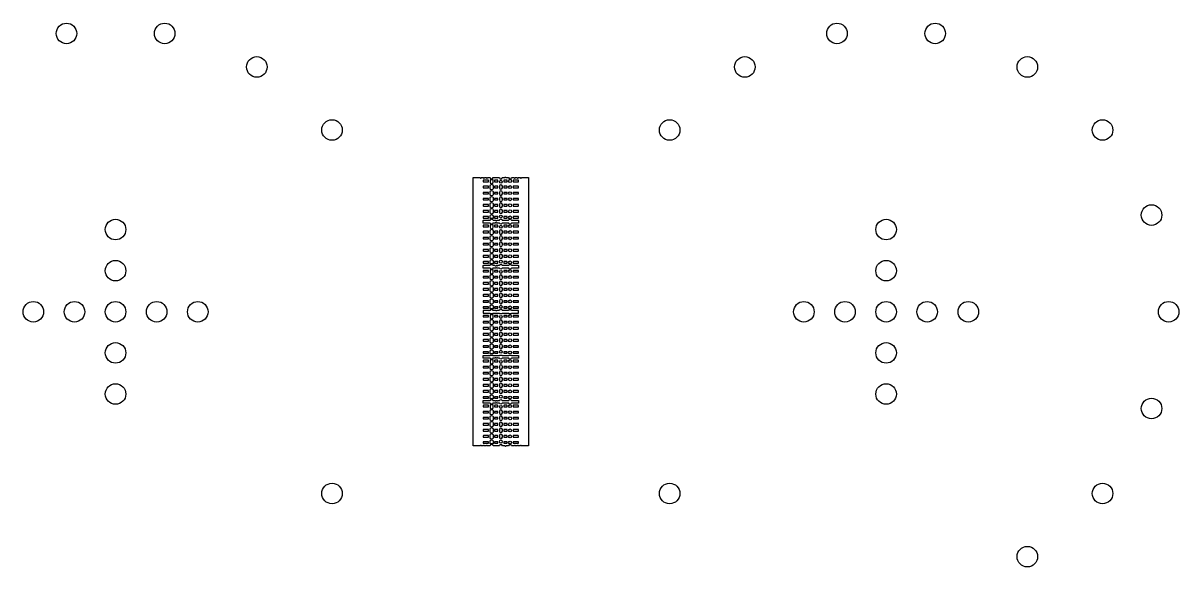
# Model space of a CAD drawing. Header units: millimetres. Extents: x -47.5 to 47.5, y -38.1 to 38.1.
# Drawn here: x -14.15 to -2.9, y -8.23 to -2.94 of the extents above; entities that cross this region are included whole.
import ezdxf

# ---------------------------------------------------------------- set-up
doc = ezdxf.new("R2010")
doc.units = ezdxf.units.MM
doc.header["$MEASUREMENT"] = 0
doc.layers.add('L1', color=7, linetype='Continuous')

msp = doc.modelspace()

# ---------------------------------------------------------------- linework, layer by layer
at = {"layer": 'L1'}
for points in [[(-9.77, -4.445), (-9.72, -4.445), (-9.7, -4.445, 1), (-9.69, -4.445), (-9.67, -4.445, 1), (-9.66, -4.445), (-9.64, -4.445, 1), (-9.63, -4.445), (-9.604, -4.445, 1), (-9.576, -4.445), (-9.514, -4.445, 1), (-9.486, -4.445), (-9.46, -4.445, -1), (-9.45, -4.445), (-9.424, -4.445, 1), (-9.396, -4.445), (-9.37, -4.445, 1), (-9.36, -4.445), (-9.34, -4.445, 1), (-9.33, -4.445), (-9.31, -4.445, 1), (-9.3, -4.445), (-9.28, -4.445), (-9.23, -4.445), (-9.23, -7.055), (-9.28, -7.055), (-9.3, -7.055, 1), (-9.31, -7.055), (-9.33, -7.055, 1), (-9.34, -7.055), (-9.36, -7.055, 1), (-9.37, -7.055), (-9.395, -7.055, 1), (-9.424, -7.055), (-9.449, -7.055, -1), (-9.459, -7.055), (-9.485, -7.055, 1), (-9.514, -7.055), (-9.575, -7.055, 1), (-9.604, -7.055), (-9.63, -7.055, 1), (-9.64, -7.055), (-9.66, -7.055, 1), (-9.67, -7.055), (-9.69, -7.055, 1), (-9.7, -7.055), (-9.72, -7.055), (-9.77, -7.055)], [(-9.621, -4.47), (-9.669, -4.47, 0.414214), (-9.671, -4.472), (-9.671, -4.483, 0.414214), (-9.669, -4.485), (-9.621, -4.485, 0.414214), (-9.619, -4.483), (-9.619, -4.472, 0.414214)], [(-9.604, -4.49, 1), (-9.575, -4.49), (-9.575, -4.465), (-9.604, -4.465)], [(-9.531, -4.47), (-9.559, -4.47, 0.414214), (-9.561, -4.472), (-9.561, -4.483, 0.414214), (-9.559, -4.485), (-9.531, -4.485, 0.414214), (-9.529, -4.483), (-9.529, -4.472, 0.414214)], [(-9.441, -4.47), (-9.469, -4.47, 0.414214), (-9.471, -4.472), (-9.471, -4.483, 0.414214), (-9.469, -4.485), (-9.441, -4.485, 0.414214), (-9.439, -4.483), (-9.439, -4.472, 0.414214)], [(-9.331, -4.47), (-9.379, -4.47, 0.414214), (-9.381, -4.472), (-9.381, -4.483, 0.414214), (-9.379, -4.485), (-9.331, -4.485, 0.414214), (-9.329, -4.483), (-9.329, -4.472, 0.414214)], [(-9.621, -4.529), (-9.669, -4.529, 0.414214), (-9.671, -4.531), (-9.671, -4.542, 0.414214), (-9.669, -4.544), (-9.621, -4.544, 0.414214), (-9.619, -4.542), (-9.619, -4.531, 0.414214)], [(-9.621, -4.588), (-9.669, -4.588, 0.414214), (-9.671, -4.59), (-9.671, -4.601, 0.414214), (-9.669, -4.603), (-9.621, -4.603, 0.414214), (-9.619, -4.601), (-9.619, -4.59, 0.414214)], [(-9.604, -4.549), (-9.604, -4.524, -1), (-9.575, -4.524), (-9.575, -4.549, -1)], [(-9.604, -4.608), (-9.604, -4.583, -1), (-9.575, -4.583), (-9.575, -4.608, -1)], [(-9.531, -4.529), (-9.559, -4.529, 0.414214), (-9.561, -4.531), (-9.561, -4.542, 0.414214), (-9.559, -4.544), (-9.531, -4.544, 0.414214), (-9.529, -4.542), (-9.529, -4.531, 0.414214)], [(-9.531, -4.588), (-9.559, -4.588, 0.414214), (-9.561, -4.59), (-9.561, -4.601, 0.414214), (-9.559, -4.603), (-9.531, -4.603, 0.414214), (-9.529, -4.601), (-9.529, -4.59, 0.414214)], [(-9.485, -4.529, 1), (-9.514, -4.529), (-9.514, -4.544, 1), (-9.485, -4.544)], [(-9.485, -4.588, 1), (-9.514, -4.588), (-9.514, -4.603, 1), (-9.485, -4.603)], [(-9.441, -4.529), (-9.469, -4.529, 0.414214), (-9.471, -4.531), (-9.471, -4.542, 0.414214), (-9.469, -4.544), (-9.441, -4.544, 0.414214), (-9.439, -4.542), (-9.439, -4.531, 0.414214)], [(-9.441, -4.588), (-9.469, -4.588, 0.414214), (-9.471, -4.59), (-9.471, -4.601, 0.414214), (-9.469, -4.603), (-9.441, -4.603, 0.414214), (-9.439, -4.601), (-9.439, -4.59, 0.414214)], [(-9.331, -4.529), (-9.379, -4.529, 0.414214), (-9.381, -4.531), (-9.381, -4.542, 0.414214), (-9.379, -4.544), (-9.331, -4.544, 0.414214), (-9.329, -4.542), (-9.329, -4.531, 0.414214)], [(-9.331, -4.588), (-9.379, -4.588, 0.414214), (-9.381, -4.59), (-9.381, -4.601, 0.414214), (-9.379, -4.603), (-9.331, -4.603, 0.414214), (-9.329, -4.601), (-9.329, -4.59, 0.414214)], [(-9.621, -4.647), (-9.669, -4.647, 0.414214), (-9.671, -4.649), (-9.671, -4.66, 0.414214), (-9.669, -4.662), (-9.621, -4.662, 0.414214), (-9.619, -4.66), (-9.619, -4.649, 0.414214)], [(-9.621, -4.706), (-9.669, -4.706, 0.414214), (-9.671, -4.708), (-9.671, -4.719, 0.414214), (-9.669, -4.721), (-9.621, -4.721, 0.414214), (-9.619, -4.719), (-9.619, -4.708, 0.414214)], [(-9.604, -4.667), (-9.604, -4.642, -1), (-9.575, -4.642), (-9.575, -4.667, -1)], [(-9.604, -4.726), (-9.604, -4.701, -1), (-9.575, -4.701), (-9.575, -4.726, -1)], [(-9.531, -4.647), (-9.559, -4.647, 0.414214), (-9.561, -4.649), (-9.561, -4.66, 0.414214), (-9.559, -4.662), (-9.531, -4.662, 0.414214), (-9.529, -4.66), (-9.529, -4.649, 0.414214)], [(-9.531, -4.706), (-9.559, -4.706, 0.414214), (-9.561, -4.708), (-9.561, -4.719, 0.414214), (-9.559, -4.721), (-9.531, -4.721, 0.414214), (-9.529, -4.719), (-9.529, -4.708, 0.414214)], [(-9.485, -4.647, 1), (-9.514, -4.647), (-9.514, -4.662, 1), (-9.485, -4.662)], [(-9.485, -4.706, 1), (-9.514, -4.706), (-9.514, -4.721, 1), (-9.485, -4.721)], [(-9.441, -4.647), (-9.469, -4.647, 0.414214), (-9.471, -4.649), (-9.471, -4.66, 0.414214), (-9.469, -4.662), (-9.441, -4.662, 0.414214), (-9.439, -4.66), (-9.439, -4.649, 0.414214)], [(-9.441, -4.706), (-9.469, -4.706, 0.414214), (-9.471, -4.708), (-9.471, -4.719, 0.414214), (-9.469, -4.721), (-9.441, -4.721, 0.414214), (-9.439, -4.719), (-9.439, -4.708, 0.414214)], [(-9.331, -4.647), (-9.379, -4.647, 0.414214), (-9.381, -4.649), (-9.381, -4.66, 0.414214), (-9.379, -4.662), (-9.331, -4.662, 0.414214), (-9.329, -4.66), (-9.329, -4.649, 0.414214)], [(-9.331, -4.706), (-9.379, -4.706, 0.414214), (-9.381, -4.708), (-9.381, -4.719, 0.414214), (-9.379, -4.721), (-9.331, -4.721, 0.414214), (-9.329, -4.719), (-9.329, -4.708, 0.414214)], [(-9.621, -4.765), (-9.669, -4.765, 0.414214), (-9.671, -4.767), (-9.671, -4.778, 0.414214), (-9.669, -4.78), (-9.621, -4.78, 0.414214), (-9.619, -4.778), (-9.619, -4.767, 0.414214)], [(-9.621, -4.824), (-9.669, -4.824, 0.414214), (-9.671, -4.826), (-9.671, -4.837, 0.414214), (-9.669, -4.839), (-9.621, -4.839, 0.414214), (-9.619, -4.837), (-9.619, -4.826, 0.414214)], [(-9.604, -4.785), (-9.604, -4.76, -1), (-9.575, -4.76), (-9.575, -4.785, -1)], [(-9.604, -4.819, -1), (-9.575, -4.819), (-9.575, -4.844), (-9.604, -4.844)], [(-9.531, -4.765), (-9.559, -4.765, 0.414214), (-9.561, -4.767), (-9.561, -4.778, 0.414214), (-9.559, -4.78), (-9.531, -4.78, 0.414214), (-9.529, -4.778), (-9.529, -4.767, 0.414214)], [(-9.531, -4.824), (-9.559, -4.824, 0.414214), (-9.561, -4.826), (-9.561, -4.837, 0.414214), (-9.559, -4.839), (-9.531, -4.839, 0.414214), (-9.529, -4.837), (-9.529, -4.826, 0.414214)], [(-9.485, -4.765, 1), (-9.514, -4.765), (-9.514, -4.78, 1), (-9.485, -4.78)], [(-9.441, -4.765), (-9.469, -4.765, 0.414214), (-9.471, -4.767), (-9.471, -4.778, 0.414214), (-9.469, -4.78), (-9.441, -4.78, 0.414214), (-9.439, -4.778), (-9.439, -4.767, 0.414214)], [(-9.441, -4.824), (-9.469, -4.824, 0.414214), (-9.471, -4.826), (-9.471, -4.837, 0.414214), (-9.469, -4.839), (-9.441, -4.839, 0.414214), (-9.439, -4.837), (-9.439, -4.826, 0.414214)], [(-9.331, -4.765), (-9.379, -4.765, 0.414214), (-9.381, -4.767), (-9.381, -4.778, 0.414214), (-9.379, -4.78), (-9.331, -4.78, 0.414214), (-9.329, -4.778), (-9.329, -4.767, 0.414214)], [(-9.331, -4.824), (-9.379, -4.824, 0.414214), (-9.381, -4.826), (-9.381, -4.837, 0.414214), (-9.379, -4.839), (-9.331, -4.839, 0.414214), (-9.329, -4.837), (-9.329, -4.826, 0.414214)], [(-9.577, -4.888, -0.669523), (-9.603, -4.888), (-9.669, -4.888, -0.414214), (-9.671, -4.886), (-9.671, -4.862, -0.414214), (-9.669, -4.86), (-9.604, -4.86, -0.71624), (-9.576, -4.86), (-9.561, -4.86), (-9.55, -4.86, 1), (-9.54, -4.86), (-9.514, -4.86, -0.71624), (-9.486, -4.86), (-9.424, -4.86, -0.71624), (-9.396, -4.86), (-9.331, -4.86, -0.414214), (-9.329, -4.862), (-9.329, -4.886, -0.414214), (-9.331, -4.888), (-9.397, -4.888, -0.669565), (-9.423, -4.888), (-9.487, -4.888, -0.669565), (-9.513, -4.888), (-9.533, -4.888, 1), (-9.543, -4.888), (-9.548, -4.888, 1), (-9.558, -4.888), (-9.577, -4.888)], [(-9.621, -4.908), (-9.669, -4.908, 0.414214), (-9.671, -4.91), (-9.671, -4.921, 0.414214), (-9.669, -4.923), (-9.621, -4.923, 0.414214), (-9.619, -4.921), (-9.619, -4.91, 0.414214)], [(-9.604, -4.928, 1), (-9.575, -4.928), (-9.575, -4.903), (-9.604, -4.903)], [(-9.604, -4.987), (-9.604, -4.962, -1), (-9.575, -4.962), (-9.575, -4.987, -1)], [(-9.531, -4.908), (-9.559, -4.908, 0.414214), (-9.561, -4.91), (-9.561, -4.921, 0.414214), (-9.559, -4.923), (-9.531, -4.923, 0.414214), (-9.529, -4.921), (-9.529, -4.91, 0.414214)], [(-9.441, -4.908), (-9.469, -4.908, 0.414214), (-9.471, -4.91), (-9.471, -4.921, 0.414214), (-9.469, -4.923), (-9.441, -4.923, 0.414214), (-9.439, -4.921), (-9.439, -4.91, 0.414214)], [(-9.331, -4.908), (-9.379, -4.908, 0.414214), (-9.381, -4.91), (-9.381, -4.921, 0.414214), (-9.379, -4.923), (-9.331, -4.923, 0.414214), (-9.329, -4.921), (-9.329, -4.91, 0.414214)], [(-9.621, -4.967), (-9.669, -4.967, 0.414214), (-9.671, -4.969), (-9.671, -4.98, 0.414214), (-9.669, -4.982), (-9.621, -4.982, 0.414214), (-9.619, -4.98), (-9.619, -4.969, 0.414214)], [(-9.621, -5.026), (-9.669, -5.026, 0.414214), (-9.671, -5.028), (-9.671, -5.039, 0.414214), (-9.669, -5.041), (-9.621, -5.041, 0.414214), (-9.619, -5.039), (-9.619, -5.028, 0.414214)], [(-9.604, -5.046), (-9.604, -5.021, -1), (-9.575, -5.021), (-9.575, -5.046, -1)], [(-9.531, -4.967), (-9.559, -4.967, 0.414214), (-9.561, -4.969), (-9.561, -4.98, 0.414214), (-9.559, -4.982), (-9.531, -4.982, 0.414214), (-9.529, -4.98), (-9.529, -4.969, 0.414214)], [(-9.531, -5.026), (-9.559, -5.026, 0.414214), (-9.561, -5.028), (-9.561, -5.039, 0.414214), (-9.559, -5.041), (-9.531, -5.041, 0.414214), (-9.529, -5.039), (-9.529, -5.028, 0.414214)], [(-9.485, -4.967, 1), (-9.514, -4.967), (-9.514, -4.982, 1), (-9.485, -4.982)], [(-9.485, -5.026, 1), (-9.514, -5.026), (-9.514, -5.041, 1), (-9.485, -5.041)], [(-9.441, -4.967), (-9.469, -4.967, 0.414214), (-9.471, -4.969), (-9.471, -4.98, 0.414214), (-9.469, -4.982), (-9.441, -4.982, 0.414214), (-9.439, -4.98), (-9.439, -4.969, 0.414214)], [(-9.441, -5.026), (-9.469, -5.026, 0.414214), (-9.471, -5.028), (-9.471, -5.039, 0.414214), (-9.469, -5.041), (-9.441, -5.041, 0.414214), (-9.439, -5.039), (-9.439, -5.028, 0.414214)], [(-9.331, -4.967), (-9.379, -4.967, 0.414214), (-9.381, -4.969), (-9.381, -4.98, 0.414214), (-9.379, -4.982), (-9.331, -4.982, 0.414214), (-9.329, -4.98), (-9.329, -4.969, 0.414214)], [(-9.331, -5.026), (-9.379, -5.026, 0.414214), (-9.381, -5.028), (-9.381, -5.039, 0.414214), (-9.379, -5.041), (-9.331, -5.041, 0.414214), (-9.329, -5.039), (-9.329, -5.028, 0.414214)], [(-9.621, -5.085), (-9.669, -5.085, 0.414214), (-9.671, -5.087), (-9.671, -5.098, 0.414214), (-9.669, -5.1), (-9.621, -5.1, 0.414214), (-9.619, -5.098), (-9.619, -5.087, 0.414214)], [(-9.621, -5.144), (-9.669, -5.144, 0.414214), (-9.671, -5.146), (-9.671, -5.157, 0.414214), (-9.669, -5.159), (-9.621, -5.159, 0.414214), (-9.619, -5.157), (-9.619, -5.146, 0.414214)], [(-9.604, -5.105), (-9.604, -5.08, -1), (-9.575, -5.08), (-9.575, -5.105, -1)], [(-9.604, -5.164), (-9.604, -5.139, -1), (-9.575, -5.139), (-9.575, -5.164, -1)], [(-9.531, -5.085), (-9.559, -5.085, 0.414214), (-9.561, -5.087), (-9.561, -5.098, 0.414214), (-9.559, -5.1), (-9.531, -5.1, 0.414214), (-9.529, -5.098), (-9.529, -5.087, 0.414214)], [(-9.531, -5.144), (-9.559, -5.144, 0.414214), (-9.561, -5.146), (-9.561, -5.157, 0.414214), (-9.559, -5.159), (-9.531, -5.159, 0.414214), (-9.529, -5.157), (-9.529, -5.146, 0.414214)], [(-9.485, -5.085, 1), (-9.514, -5.085), (-9.514, -5.1, 1), (-9.485, -5.1)], [(-9.485, -5.144, 1), (-9.514, -5.144), (-9.514, -5.159, 1), (-9.485, -5.159)], [(-9.441, -5.085), (-9.469, -5.085, 0.414214), (-9.471, -5.087), (-9.471, -5.098, 0.414214), (-9.469, -5.1), (-9.441, -5.1, 0.414214), (-9.439, -5.098), (-9.439, -5.087, 0.414214)], [(-9.441, -5.144), (-9.469, -5.144, 0.414214), (-9.471, -5.146), (-9.471, -5.157, 0.414214), (-9.469, -5.159), (-9.441, -5.159, 0.414214), (-9.439, -5.157), (-9.439, -5.146, 0.414214)], [(-9.331, -5.085), (-9.379, -5.085, 0.414214), (-9.381, -5.087), (-9.381, -5.098, 0.414214), (-9.379, -5.1), (-9.331, -5.1, 0.414214), (-9.329, -5.098), (-9.329, -5.087, 0.414214)], [(-9.331, -5.144), (-9.379, -5.144, 0.414214), (-9.381, -5.146), (-9.381, -5.157, 0.414214), (-9.379, -5.159), (-9.331, -5.159, 0.414214), (-9.329, -5.157), (-9.329, -5.146, 0.414214)], [(-9.621, -5.203), (-9.669, -5.203, 0.414214), (-9.671, -5.205), (-9.671, -5.216, 0.414214), (-9.669, -5.218), (-9.621, -5.218, 0.414214), (-9.619, -5.216), (-9.619, -5.205, 0.414214)], [(-9.621, -5.262), (-9.669, -5.262, 0.414214), (-9.671, -5.264), (-9.671, -5.275, 0.414214), (-9.669, -5.277), (-9.621, -5.277, 0.414214), (-9.619, -5.275), (-9.619, -5.264, 0.414214)], [(-9.604, -5.223), (-9.604, -5.198, -1), (-9.575, -5.198), (-9.575, -5.223, -1)], [(-9.604, -5.257, -1), (-9.575, -5.257), (-9.575, -5.282), (-9.604, -5.282)], [(-9.531, -5.203), (-9.559, -5.203, 0.414214), (-9.561, -5.205), (-9.561, -5.216, 0.414214), (-9.559, -5.218), (-9.531, -5.218, 0.414214), (-9.529, -5.216), (-9.529, -5.205, 0.414214)], [(-9.531, -5.262), (-9.559, -5.262, 0.414214), (-9.561, -5.264), (-9.561, -5.275, 0.414214), (-9.559, -5.277), (-9.531, -5.277, 0.414214), (-9.529, -5.275), (-9.529, -5.264, 0.414214)], [(-9.485, -5.203, 1), (-9.514, -5.203), (-9.514, -5.218, 1), (-9.485, -5.218)], [(-9.441, -5.203), (-9.469, -5.203, 0.414214), (-9.471, -5.205), (-9.471, -5.216, 0.414214), (-9.469, -5.218), (-9.441, -5.218, 0.414214), (-9.439, -5.216), (-9.439, -5.205, 0.414214)], [(-9.441, -5.262), (-9.469, -5.262, 0.414214), (-9.471, -5.264), (-9.471, -5.275, 0.414214), (-9.469, -5.277), (-9.441, -5.277, 0.414214), (-9.439, -5.275), (-9.439, -5.264, 0.414214)], [(-9.331, -5.203), (-9.379, -5.203, 0.414214), (-9.381, -5.205), (-9.381, -5.216, 0.414214), (-9.379, -5.218), (-9.331, -5.218, 0.414214), (-9.329, -5.216), (-9.329, -5.205, 0.414214)], [(-9.331, -5.262), (-9.379, -5.262, 0.414214), (-9.381, -5.264), (-9.381, -5.275, 0.414214), (-9.379, -5.277), (-9.331, -5.277, 0.414214), (-9.329, -5.275), (-9.329, -5.264, 0.414214)], [(-9.577, -5.298), (-9.557, -5.298, 1), (-9.547, -5.298), (-9.542, -5.298, 1), (-9.532, -5.298), (-9.513, -5.298, -0.707076), (-9.487, -5.298), (-9.423, -5.298, -0.707076), (-9.397, -5.298), (-9.331, -5.298, -0.414214), (-9.329, -5.3), (-9.329, -5.324, -0.414214), (-9.331, -5.326), (-9.397, -5.326, -0.679871), (-9.423, -5.326), (-9.487, -5.326, -0.679871), (-9.513, -5.326), (-9.54, -5.326, 1), (-9.55, -5.326), (-9.577, -5.326, -0.679871), (-9.603, -5.326), (-9.669, -5.326, -0.414214), (-9.671, -5.324), (-9.671, -5.3, -0.414214), (-9.669, -5.298), (-9.603, -5.298, -0.707076)], [(-9.621, -5.347), (-9.669, -5.347, 0.414214), (-9.671, -5.349), (-9.671, -5.36, 0.414214), (-9.669, -5.362), (-9.621, -5.362, 0.414214), (-9.619, -5.36), (-9.619, -5.349, 0.414214)], [(-9.604, -5.367, 1), (-9.575, -5.367), (-9.575, -5.342), (-9.604, -5.342)], [(-9.604, -5.426), (-9.604, -5.401, -1), (-9.575, -5.401), (-9.575, -5.426, -1)], [(-9.531, -5.347), (-9.559, -5.347, 0.414214), (-9.561, -5.349), (-9.561, -5.36, 0.414214), (-9.559, -5.362), (-9.531, -5.362, 0.414214), (-9.529, -5.36), (-9.529, -5.349, 0.414214)], [(-9.485, -5.406, 1), (-9.514, -5.406), (-9.514, -5.421, 1), (-9.485, -5.421)], [(-9.441, -5.347), (-9.469, -5.347, 0.414214), (-9.471, -5.349), (-9.471, -5.36, 0.414214), (-9.469, -5.362), (-9.441, -5.362, 0.414214), (-9.439, -5.36), (-9.439, -5.349, 0.414214)], [(-9.331, -5.347), (-9.379, -5.347, 0.414214), (-9.381, -5.349), (-9.381, -5.36, 0.414214), (-9.379, -5.362), (-9.331, -5.362, 0.414214), (-9.329, -5.36), (-9.329, -5.349, 0.414214)], [(-9.621, -5.406), (-9.669, -5.406, 0.414214), (-9.671, -5.408), (-9.671, -5.419, 0.414214), (-9.669, -5.421), (-9.621, -5.421, 0.414214), (-9.619, -5.419), (-9.619, -5.408, 0.414214)], [(-9.621, -5.465), (-9.669, -5.465, 0.414214), (-9.671, -5.467), (-9.671, -5.478, 0.414214), (-9.669, -5.48), (-9.621, -5.48, 0.414214), (-9.619, -5.478), (-9.619, -5.467, 0.414214)], [(-9.604, -5.485), (-9.604, -5.46, -1), (-9.575, -5.46), (-9.575, -5.485, -1)], [(-9.604, -5.544), (-9.604, -5.519, -1), (-9.575, -5.519), (-9.575, -5.544, -1)], [(-9.531, -5.406), (-9.559, -5.406, 0.414214), (-9.561, -5.408), (-9.561, -5.419, 0.414214), (-9.559, -5.421), (-9.531, -5.421, 0.414214), (-9.529, -5.419), (-9.529, -5.408, 0.414214)], [(-9.531, -5.465), (-9.559, -5.465, 0.414214), (-9.561, -5.467), (-9.561, -5.478, 0.414214), (-9.559, -5.48), (-9.531, -5.48, 0.414214), (-9.529, -5.478), (-9.529, -5.467, 0.414214)], [(-9.485, -5.465, 1), (-9.514, -5.465), (-9.514, -5.48, 1), (-9.485, -5.48)], [(-9.485, -5.524, 1), (-9.514, -5.524), (-9.514, -5.539, 1), (-9.485, -5.539)], [(-9.441, -5.406), (-9.469, -5.406, 0.414214), (-9.471, -5.408), (-9.471, -5.419, 0.414214), (-9.469, -5.421), (-9.441, -5.421, 0.414214), (-9.439, -5.419), (-9.439, -5.408, 0.414214)], [(-9.441, -5.465), (-9.469, -5.465, 0.414214), (-9.471, -5.467), (-9.471, -5.478, 0.414214), (-9.469, -5.48), (-9.441, -5.48, 0.414214), (-9.439, -5.478), (-9.439, -5.467, 0.414214)], [(-9.331, -5.406), (-9.379, -5.406, 0.414214), (-9.381, -5.408), (-9.381, -5.419, 0.414214), (-9.379, -5.421), (-9.331, -5.421, 0.414214), (-9.329, -5.419), (-9.329, -5.408, 0.414214)], [(-9.331, -5.465), (-9.379, -5.465, 0.414214), (-9.381, -5.467), (-9.381, -5.478, 0.414214), (-9.379, -5.48), (-9.331, -5.48, 0.414214), (-9.329, -5.478), (-9.329, -5.467, 0.414214)], [(-9.621, -5.524), (-9.669, -5.524, 0.414214), (-9.671, -5.526), (-9.671, -5.537, 0.414214), (-9.669, -5.539), (-9.621, -5.539, 0.414214), (-9.619, -5.537), (-9.619, -5.526, 0.414214)], [(-9.621, -5.583), (-9.669, -5.583, 0.414214), (-9.671, -5.585), (-9.671, -5.596, 0.414214), (-9.669, -5.598), (-9.621, -5.598, 0.414214), (-9.619, -5.596), (-9.619, -5.585, 0.414214)], [(-9.604, -5.603), (-9.604, -5.578, -1), (-9.575, -5.578), (-9.575, -5.603, -1)], [(-9.604, -5.662), (-9.604, -5.637, -1), (-9.575, -5.637), (-9.575, -5.662, -1)], [(-9.531, -5.524), (-9.559, -5.524, 0.414214), (-9.561, -5.526), (-9.561, -5.537, 0.414214), (-9.559, -5.539), (-9.531, -5.539, 0.414214), (-9.529, -5.537), (-9.529, -5.526, 0.414214)], [(-9.531, -5.583), (-9.559, -5.583, 0.414214), (-9.561, -5.585), (-9.561, -5.596, 0.414214), (-9.559, -5.598), (-9.531, -5.598, 0.414214), (-9.529, -5.596), (-9.529, -5.585, 0.414214)], [(-9.485, -5.583, 1), (-9.514, -5.583), (-9.514, -5.598, 1), (-9.485, -5.598)], [(-9.441, -5.524), (-9.469, -5.524, 0.414214), (-9.471, -5.526), (-9.471, -5.537, 0.414214), (-9.469, -5.539), (-9.441, -5.539, 0.414214), (-9.439, -5.537), (-9.439, -5.526, 0.414214)], [(-9.441, -5.583), (-9.469, -5.583, 0.414214), (-9.471, -5.585), (-9.471, -5.596, 0.414214), (-9.469, -5.598), (-9.441, -5.598, 0.414214), (-9.439, -5.596), (-9.439, -5.585, 0.414214)], [(-9.331, -5.524), (-9.379, -5.524, 0.414214), (-9.381, -5.526), (-9.381, -5.537, 0.414214), (-9.379, -5.539), (-9.331, -5.539, 0.414214), (-9.329, -5.537), (-9.329, -5.526, 0.414214)], [(-9.331, -5.583), (-9.379, -5.583, 0.414214), (-9.381, -5.585), (-9.381, -5.596, 0.414214), (-9.379, -5.598), (-9.331, -5.598, 0.414214), (-9.329, -5.596), (-9.329, -5.585, 0.414214)], [(-9.621, -5.642), (-9.669, -5.642, 0.414214), (-9.671, -5.644), (-9.671, -5.655, 0.414214), (-9.669, -5.657), (-9.621, -5.657, 0.414214), (-9.619, -5.655), (-9.619, -5.644, 0.414214)], [(-9.621, -5.701), (-9.669, -5.701, 0.414214), (-9.671, -5.703), (-9.671, -5.714, 0.414214), (-9.669, -5.716), (-9.621, -5.716, 0.414214), (-9.619, -5.714), (-9.619, -5.703, 0.414214)], [(-9.329, -5.738, 0.414214), (-9.331, -5.736), (-9.396, -5.736, 0.71624), (-9.424, -5.736), (-9.486, -5.736, 0.71624), (-9.514, -5.736), (-9.54, -5.736, -1), (-9.55, -5.736), (-9.576, -5.736, 0.71624), (-9.604, -5.736), (-9.669, -5.736, 0.414214), (-9.671, -5.738), (-9.671, -5.762, 0.414214), (-9.669, -5.764), (-9.603, -5.764, 0.052351), (-9.602, -5.767), (-9.578, -5.767, 0.052351), (-9.577, -5.764), (-9.513, -5.764, 0.052351), (-9.512, -5.767), (-9.488, -5.767, 0.052351), (-9.487, -5.764), (-9.423, -5.764, 0.052351), (-9.422, -5.767), (-9.398, -5.767, 0.052351), (-9.397, -5.764), (-9.331, -5.764, 0.414214), (-9.329, -5.762)], [(-9.604, -5.696, -1), (-9.575, -5.696), (-9.575, -5.721), (-9.604, -5.721)], [(-9.531, -5.642), (-9.559, -5.642, 0.414214), (-9.561, -5.644), (-9.561, -5.655, 0.414214), (-9.559, -5.657), (-9.531, -5.657, 0.414214), (-9.529, -5.655), (-9.529, -5.644, 0.414214)], [(-9.531, -5.701), (-9.559, -5.701, 0.414214), (-9.561, -5.703), (-9.561, -5.714, 0.414214), (-9.559, -5.716), (-9.531, -5.716, 0.414214), (-9.529, -5.714), (-9.529, -5.703, 0.414214)], [(-9.485, -5.642, 1), (-9.514, -5.642), (-9.514, -5.657, 1), (-9.485, -5.657)], [(-9.441, -5.642), (-9.469, -5.642, 0.414214), (-9.471, -5.644), (-9.471, -5.655, 0.414214), (-9.469, -5.657), (-9.441, -5.657, 0.414214), (-9.439, -5.655), (-9.439, -5.644, 0.414214)], [(-9.441, -5.701), (-9.469, -5.701, 0.414214), (-9.471, -5.703), (-9.471, -5.714, 0.414214), (-9.469, -5.716), (-9.441, -5.716, 0.414214), (-9.439, -5.714), (-9.439, -5.703, 0.414214)], [(-9.331, -5.642), (-9.379, -5.642, 0.414214), (-9.381, -5.644), (-9.381, -5.655, 0.414214), (-9.379, -5.657), (-9.331, -5.657, 0.414214), (-9.329, -5.655), (-9.329, -5.644, 0.414214)], [(-9.331, -5.701), (-9.379, -5.701, 0.414214), (-9.381, -5.703), (-9.381, -5.714, 0.414214), (-9.379, -5.716), (-9.331, -5.716, 0.414214), (-9.329, -5.714), (-9.329, -5.703, 0.414214)], [(-9.621, -5.785), (-9.669, -5.785, 0.414214), (-9.671, -5.787), (-9.671, -5.798, 0.414214), (-9.669, -5.8), (-9.621, -5.8, 0.414214), (-9.619, -5.798), (-9.619, -5.787, 0.414214)], [(-9.621, -5.844), (-9.669, -5.844, 0.414214), (-9.671, -5.846), (-9.671, -5.857, 0.414214), (-9.669, -5.859), (-9.621, -5.859, 0.414214), (-9.619, -5.857), (-9.619, -5.846, 0.414214)], [(-9.604, -5.805, 1), (-9.575, -5.805), (-9.575, -5.78), (-9.604, -5.78)], [(-9.604, -5.864), (-9.604, -5.839, -1), (-9.575, -5.839), (-9.575, -5.864, -1)], [(-9.531, -5.785), (-9.559, -5.785, 0.414214), (-9.561, -5.787), (-9.561, -5.798, 0.414214), (-9.559, -5.8), (-9.531, -5.8, 0.414214), (-9.529, -5.798), (-9.529, -5.787, 0.414214)], [(-9.531, -5.844), (-9.559, -5.844, 0.414214), (-9.561, -5.846), (-9.561, -5.857, 0.414214), (-9.559, -5.859), (-9.531, -5.859, 0.414214), (-9.529, -5.857), (-9.529, -5.846, 0.414214)], [(-9.485, -5.844, 1), (-9.514, -5.844), (-9.514, -5.859, 1), (-9.485, -5.859)], [(-9.441, -5.785), (-9.469, -5.785, 0.414214), (-9.471, -5.787), (-9.471, -5.798, 0.414214), (-9.469, -5.8), (-9.441, -5.8, 0.414214), (-9.439, -5.798), (-9.439, -5.787, 0.414214)], [(-9.441, -5.844), (-9.469, -5.844, 0.414214), (-9.471, -5.846), (-9.471, -5.857, 0.414214), (-9.469, -5.859), (-9.441, -5.859, 0.414214), (-9.439, -5.857), (-9.439, -5.846, 0.414214)], [(-9.331, -5.785), (-9.379, -5.785, 0.414214), (-9.381, -5.787), (-9.381, -5.798, 0.414214), (-9.379, -5.8), (-9.331, -5.8, 0.414214), (-9.329, -5.798), (-9.329, -5.787, 0.414214)], [(-9.331, -5.844), (-9.379, -5.844, 0.414214), (-9.381, -5.846), (-9.381, -5.857, 0.414214), (-9.379, -5.859), (-9.331, -5.859, 0.414214), (-9.329, -5.857), (-9.329, -5.846, 0.414214)], [(-9.621, -5.903), (-9.669, -5.903, 0.414214), (-9.671, -5.905), (-9.671, -5.916, 0.414214), (-9.669, -5.918), (-9.621, -5.918, 0.414214), (-9.619, -5.916), (-9.619, -5.905, 0.414214)], [(-9.621, -5.962), (-9.669, -5.962, 0.414214), (-9.671, -5.964), (-9.671, -5.975, 0.414214), (-9.669, -5.977), (-9.621, -5.977, 0.414214), (-9.619, -5.975), (-9.619, -5.964, 0.414214)], [(-9.604, -5.923), (-9.604, -5.898, -1), (-9.575, -5.898), (-9.575, -5.923, -1)], [(-9.604, -5.982), (-9.604, -5.957, -1), (-9.575, -5.957), (-9.575, -5.982, -1)], [(-9.531, -5.903), (-9.559, -5.903, 0.414214), (-9.561, -5.905), (-9.561, -5.916, 0.414214), (-9.559, -5.918), (-9.531, -5.918, 0.414214), (-9.529, -5.916), (-9.529, -5.905, 0.414214)], [(-9.531, -5.962), (-9.559, -5.962, 0.414214), (-9.561, -5.964), (-9.561, -5.975, 0.414214), (-9.559, -5.977), (-9.531, -5.977, 0.414214), (-9.529, -5.975), (-9.529, -5.964, 0.414214)], [(-9.485, -5.903, 1), (-9.514, -5.903), (-9.514, -5.918, 1), (-9.485, -5.918)], [(-9.485, -5.962, 1), (-9.514, -5.962), (-9.514, -5.977, 1), (-9.485, -5.977)], [(-9.441, -5.903), (-9.469, -5.903, 0.414214), (-9.471, -5.905), (-9.471, -5.916, 0.414214), (-9.469, -5.918), (-9.441, -5.918, 0.414214), (-9.439, -5.916), (-9.439, -5.905, 0.414214)], [(-9.441, -5.962), (-9.469, -5.962, 0.414214), (-9.471, -5.964), (-9.471, -5.975, 0.414214), (-9.469, -5.977), (-9.441, -5.977, 0.414214), (-9.439, -5.975), (-9.439, -5.964, 0.414214)], [(-9.331, -5.903), (-9.379, -5.903, 0.414214), (-9.381, -5.905), (-9.381, -5.916, 0.414214), (-9.379, -5.918), (-9.331, -5.918, 0.414214), (-9.329, -5.916), (-9.329, -5.905, 0.414214)], [(-9.331, -5.962), (-9.379, -5.962, 0.414214), (-9.381, -5.964), (-9.381, -5.975, 0.414214), (-9.379, -5.977), (-9.331, -5.977, 0.414214), (-9.329, -5.975), (-9.329, -5.964, 0.414214)], [(-9.621, -6.021), (-9.669, -6.021, 0.414214), (-9.671, -6.023), (-9.671, -6.034, 0.414214), (-9.669, -6.036), (-9.621, -6.036, 0.414214), (-9.619, -6.034), (-9.619, -6.023, 0.414214)], [(-9.604, -6.041), (-9.604, -6.016, -1), (-9.575, -6.016), (-9.575, -6.041, -1)], [(-9.604, -6.1), (-9.604, -6.075, -1), (-9.575, -6.075), (-9.575, -6.1, -1)], [(-9.531, -6.021), (-9.559, -6.021, 0.414214), (-9.561, -6.023), (-9.561, -6.034, 0.414214), (-9.559, -6.036), (-9.531, -6.036, 0.414214), (-9.529, -6.034), (-9.529, -6.023, 0.414214)], [(-9.485, -6.021, 1), (-9.514, -6.021), (-9.514, -6.036, 1), (-9.485, -6.036)], [(-9.485, -6.08, 1), (-9.514, -6.08), (-9.514, -6.095, 1), (-9.485, -6.095)], [(-9.441, -6.021), (-9.469, -6.021, 0.414214), (-9.471, -6.023), (-9.471, -6.034, 0.414214), (-9.469, -6.036), (-9.441, -6.036, 0.414214), (-9.439, -6.034), (-9.439, -6.023, 0.414214)], [(-9.331, -6.021), (-9.379, -6.021, 0.414214), (-9.381, -6.023), (-9.381, -6.034, 0.414214), (-9.379, -6.036), (-9.331, -6.036, 0.414214), (-9.329, -6.034), (-9.329, -6.023, 0.414214)], [(-9.621, -6.08), (-9.669, -6.08, 0.414214), (-9.671, -6.082), (-9.671, -6.093, 0.414214), (-9.669, -6.095), (-9.621, -6.095, 0.414214), (-9.619, -6.093), (-9.619, -6.082, 0.414214)], [(-9.621, -6.139), (-9.669, -6.139, 0.414214), (-9.671, -6.141), (-9.671, -6.152, 0.414214), (-9.669, -6.154), (-9.621, -6.154, 0.414214), (-9.619, -6.152), (-9.619, -6.141, 0.414214)], [(-9.669, -6.202, -0.414214), (-9.671, -6.2), (-9.671, -6.176, -0.414214), (-9.669, -6.174), (-9.603, -6.174, -0.047931), (-9.602, -6.172), (-9.578, -6.172, -0.047931), (-9.577, -6.174), (-9.513, -6.174, -0.047931), (-9.512, -6.172), (-9.488, -6.172, -0.047931), (-9.487, -6.174), (-9.423, -6.174, -0.047931), (-9.422, -6.172), (-9.398, -6.172, -0.047931), (-9.397, -6.174), (-9.331, -6.174, -0.414214), (-9.329, -6.176), (-9.329, -6.2, -0.414214), (-9.331, -6.202), (-9.397, -6.202, -0.669565), (-9.423, -6.202), (-9.487, -6.202, -0.669565), (-9.513, -6.202), (-9.532, -6.202, 1), (-9.542, -6.202), (-9.547, -6.202, 1), (-9.557, -6.202), (-9.577, -6.202, -0.669565), (-9.603, -6.202)], [(-9.604, -6.134, -1), (-9.575, -6.134), (-9.575, -6.159), (-9.604, -6.159)], [(-9.531, -6.08), (-9.559, -6.08, 0.414214), (-9.561, -6.082), (-9.561, -6.093, 0.414214), (-9.559, -6.095), (-9.531, -6.095, 0.414214), (-9.529, -6.093), (-9.529, -6.082, 0.414214)], [(-9.531, -6.139), (-9.559, -6.139, 0.414214), (-9.561, -6.141), (-9.561, -6.152, 0.414214), (-9.559, -6.154), (-9.531, -6.154, 0.414214), (-9.529, -6.152), (-9.529, -6.141, 0.414214)], [(-9.441, -6.08), (-9.469, -6.08, 0.414214), (-9.471, -6.082), (-9.471, -6.093, 0.414214), (-9.469, -6.095), (-9.441, -6.095, 0.414214), (-9.439, -6.093), (-9.439, -6.082, 0.414214)], [(-9.441, -6.139), (-9.469, -6.139, 0.414214), (-9.471, -6.141), (-9.471, -6.152, 0.414214), (-9.469, -6.154), (-9.441, -6.154, 0.414214), (-9.439, -6.152), (-9.439, -6.141, 0.414214)], [(-9.331, -6.08), (-9.379, -6.08, 0.414214), (-9.381, -6.082), (-9.381, -6.093, 0.414214), (-9.379, -6.095), (-9.331, -6.095, 0.414214), (-9.329, -6.093), (-9.329, -6.082, 0.414214)], [(-9.331, -6.139), (-9.379, -6.139, 0.414214), (-9.381, -6.141), (-9.381, -6.152, 0.414214), (-9.379, -6.154), (-9.331, -6.154, 0.414214), (-9.329, -6.152), (-9.329, -6.141, 0.414214)], [(-9.621, -6.222), (-9.669, -6.222, 0.414214), (-9.671, -6.224), (-9.671, -6.235, 0.414214), (-9.669, -6.237), (-9.621, -6.237, 0.414214), (-9.619, -6.235), (-9.619, -6.224, 0.414214)], [(-9.621, -6.281), (-9.669, -6.281, 0.414214), (-9.671, -6.283), (-9.671, -6.294, 0.414214), (-9.669, -6.296), (-9.621, -6.296, 0.414214), (-9.619, -6.294), (-9.619, -6.283, 0.414214)], [(-9.604, -6.242, 1), (-9.575, -6.242), (-9.575, -6.217), (-9.604, -6.217)], [(-9.604, -6.301), (-9.604, -6.276, -1), (-9.575, -6.276), (-9.575, -6.301, -1)], [(-9.531, -6.222), (-9.559, -6.222, 0.414214), (-9.561, -6.224), (-9.561, -6.235, 0.414214), (-9.559, -6.237), (-9.531, -6.237, 0.414214), (-9.529, -6.235), (-9.529, -6.224, 0.414214)], [(-9.531, -6.281), (-9.559, -6.281, 0.414214), (-9.561, -6.283), (-9.561, -6.294, 0.414214), (-9.559, -6.296), (-9.531, -6.296, 0.414214), (-9.529, -6.294), (-9.529, -6.283, 0.414214)], [(-9.485, -6.281, 1), (-9.514, -6.281), (-9.514, -6.296, 1), (-9.485, -6.296)], [(-9.441, -6.222), (-9.469, -6.222, 0.414214), (-9.471, -6.224), (-9.471, -6.235, 0.414214), (-9.469, -6.237), (-9.441, -6.237, 0.414214), (-9.439, -6.235), (-9.439, -6.224, 0.414214)], [(-9.441, -6.281), (-9.469, -6.281, 0.414214), (-9.471, -6.283), (-9.471, -6.294, 0.414214), (-9.469, -6.296), (-9.441, -6.296, 0.414214), (-9.439, -6.294), (-9.439, -6.283, 0.414214)], [(-9.331, -6.222), (-9.379, -6.222, 0.414214), (-9.381, -6.224), (-9.381, -6.235, 0.414214), (-9.379, -6.237), (-9.331, -6.237, 0.414214), (-9.329, -6.235), (-9.329, -6.224, 0.414214)], [(-9.331, -6.281), (-9.379, -6.281, 0.414214), (-9.381, -6.283), (-9.381, -6.294, 0.414214), (-9.379, -6.296), (-9.331, -6.296, 0.414214), (-9.329, -6.294), (-9.329, -6.283, 0.414214)], [(-9.621, -6.34), (-9.669, -6.34, 0.414214), (-9.671, -6.342), (-9.671, -6.353, 0.414214), (-9.669, -6.355), (-9.621, -6.355, 0.414214), (-9.619, -6.353), (-9.619, -6.342, 0.414214)], [(-9.621, -6.399), (-9.669, -6.399, 0.414214), (-9.671, -6.401), (-9.671, -6.412, 0.414214), (-9.669, -6.414), (-9.621, -6.414, 0.414214), (-9.619, -6.412), (-9.619, -6.401, 0.414214)], [(-9.604, -6.36), (-9.604, -6.335, -1), (-9.575, -6.335), (-9.575, -6.36, -1)], [(-9.604, -6.419), (-9.604, -6.394, -1), (-9.575, -6.394), (-9.575, -6.419, -1)], [(-9.531, -6.34), (-9.559, -6.34, 0.414214), (-9.561, -6.342), (-9.561, -6.353, 0.414214), (-9.559, -6.355), (-9.531, -6.355, 0.414214), (-9.529, -6.353), (-9.529, -6.342, 0.414214)], [(-9.531, -6.399), (-9.559, -6.399, 0.414214), (-9.561, -6.401), (-9.561, -6.412, 0.414214), (-9.559, -6.414), (-9.531, -6.414, 0.414214), (-9.529, -6.412), (-9.529, -6.401, 0.414214)], [(-9.485, -6.34, 1), (-9.514, -6.34), (-9.514, -6.355, 1), (-9.485, -6.355)], [(-9.485, -6.399, 1), (-9.514, -6.399), (-9.514, -6.414, 1), (-9.485, -6.414)], [(-9.441, -6.34), (-9.469, -6.34, 0.414214), (-9.471, -6.342), (-9.471, -6.353, 0.414214), (-9.469, -6.355), (-9.441, -6.355, 0.414214), (-9.439, -6.353), (-9.439, -6.342, 0.414214)], [(-9.441, -6.399), (-9.469, -6.399, 0.414214), (-9.471, -6.401), (-9.471, -6.412, 0.414214), (-9.469, -6.414), (-9.441, -6.414, 0.414214), (-9.439, -6.412), (-9.439, -6.401, 0.414214)], [(-9.331, -6.34), (-9.379, -6.34, 0.414214), (-9.381, -6.342), (-9.381, -6.353, 0.414214), (-9.379, -6.355), (-9.331, -6.355, 0.414214), (-9.329, -6.353), (-9.329, -6.342, 0.414214)], [(-9.331, -6.399), (-9.379, -6.399, 0.414214), (-9.381, -6.401), (-9.381, -6.412, 0.414214), (-9.379, -6.414), (-9.331, -6.414, 0.414214), (-9.329, -6.412), (-9.329, -6.401, 0.414214)], [(-9.621, -6.458), (-9.669, -6.458, 0.414214), (-9.671, -6.46), (-9.671, -6.471, 0.414214), (-9.669, -6.473), (-9.621, -6.473, 0.414214), (-9.619, -6.471), (-9.619, -6.46, 0.414214)], [(-9.621, -6.517), (-9.669, -6.517, 0.414214), (-9.671, -6.519), (-9.671, -6.53, 0.414214), (-9.669, -6.532), (-9.621, -6.532, 0.414214), (-9.619, -6.53), (-9.619, -6.519, 0.414214)], [(-9.604, -6.478), (-9.604, -6.453, -1), (-9.575, -6.453), (-9.575, -6.478, -1)], [(-9.604, -6.537), (-9.604, -6.512, -1), (-9.575, -6.512), (-9.575, -6.537, -1)], [(-9.531, -6.458), (-9.559, -6.458, 0.414214), (-9.561, -6.46), (-9.561, -6.471, 0.414214), (-9.559, -6.473), (-9.531, -6.473, 0.414214), (-9.529, -6.471), (-9.529, -6.46, 0.414214)], [(-9.531, -6.517), (-9.559, -6.517, 0.414214), (-9.561, -6.519), (-9.561, -6.53, 0.414214), (-9.559, -6.532), (-9.531, -6.532, 0.414214), (-9.529, -6.53), (-9.529, -6.519, 0.414214)], [(-9.485, -6.458, 1), (-9.514, -6.458), (-9.514, -6.473, 1), (-9.485, -6.473)], [(-9.485, -6.517, 1), (-9.514, -6.517), (-9.514, -6.532, 1), (-9.485, -6.532)], [(-9.441, -6.458), (-9.469, -6.458, 0.414214), (-9.471, -6.46), (-9.471, -6.471, 0.414214), (-9.469, -6.473), (-9.441, -6.473, 0.414214), (-9.439, -6.471), (-9.439, -6.46, 0.414214)], [(-9.441, -6.517), (-9.469, -6.517, 0.414214), (-9.471, -6.519), (-9.471, -6.53, 0.414214), (-9.469, -6.532), (-9.441, -6.532, 0.414214), (-9.439, -6.53), (-9.439, -6.519, 0.414214)], [(-9.331, -6.458), (-9.379, -6.458, 0.414214), (-9.381, -6.46), (-9.381, -6.471, 0.414214), (-9.379, -6.473), (-9.331, -6.473, 0.414214), (-9.329, -6.471), (-9.329, -6.46, 0.414214)], [(-9.331, -6.517), (-9.379, -6.517, 0.414214), (-9.381, -6.519), (-9.381, -6.53, 0.414214), (-9.379, -6.532), (-9.331, -6.532, 0.414214), (-9.329, -6.53), (-9.329, -6.519, 0.414214)], [(-9.621, -6.576), (-9.669, -6.576, 0.414214), (-9.671, -6.578), (-9.671, -6.589, 0.414214), (-9.669, -6.591), (-9.621, -6.591, 0.414214), (-9.619, -6.589), (-9.619, -6.578, 0.414214)], [(-9.487, -6.64, -0.679871), (-9.513, -6.64), (-9.54, -6.64, 1), (-9.55, -6.64), (-9.577, -6.64, -0.679871), (-9.603, -6.64), (-9.669, -6.64, -0.414214), (-9.671, -6.638), (-9.671, -6.614, -0.414214), (-9.669, -6.612), (-9.603, -6.612, -0.707076), (-9.577, -6.612), (-9.557, -6.612, 1), (-9.547, -6.612), (-9.542, -6.612, 1), (-9.532, -6.612), (-9.513, -6.612, -0.707076), (-9.487, -6.612), (-9.423, -6.612, -0.707076), (-9.397, -6.612), (-9.331, -6.612, -0.414214), (-9.329, -6.614), (-9.329, -6.638, -0.414214), (-9.331, -6.64), (-9.397, -6.64, -0.679871), (-9.423, -6.64)], [(-9.604, -6.571, -1), (-9.575, -6.571), (-9.575, -6.596), (-9.604, -6.596)], [(-9.531, -6.576), (-9.559, -6.576, 0.414214), (-9.561, -6.578), (-9.561, -6.589, 0.414214), (-9.559, -6.591), (-9.531, -6.591, 0.414214), (-9.529, -6.589), (-9.529, -6.578, 0.414214)], [(-9.441, -6.576), (-9.469, -6.576, 0.414214), (-9.471, -6.578), (-9.471, -6.589, 0.414214), (-9.469, -6.591), (-9.441, -6.591, 0.414214), (-9.439, -6.589), (-9.439, -6.578, 0.414214)], [(-9.331, -6.576), (-9.379, -6.576, 0.414214), (-9.381, -6.578), (-9.381, -6.589, 0.414214), (-9.379, -6.591), (-9.331, -6.591, 0.414214), (-9.329, -6.589), (-9.329, -6.578, 0.414214)], [(-9.621, -6.66), (-9.669, -6.66, 0.414214), (-9.671, -6.662), (-9.671, -6.673, 0.414214), (-9.669, -6.675), (-9.621, -6.675, 0.414214), (-9.619, -6.673), (-9.619, -6.662, 0.414214)], [(-9.621, -6.719), (-9.669, -6.719, 0.414214), (-9.671, -6.721), (-9.671, -6.732, 0.414214), (-9.669, -6.734), (-9.621, -6.734, 0.414214), (-9.619, -6.732), (-9.619, -6.721, 0.414214)], [(-9.604, -6.68, 1), (-9.575, -6.68), (-9.575, -6.655), (-9.604, -6.655)], [(-9.604, -6.739), (-9.604, -6.714, -1), (-9.575, -6.714), (-9.575, -6.739, -1)], [(-9.531, -6.66), (-9.559, -6.66, 0.414214), (-9.561, -6.662), (-9.561, -6.673, 0.414214), (-9.559, -6.675), (-9.531, -6.675, 0.414214), (-9.529, -6.673), (-9.529, -6.662, 0.414214)], [(-9.531, -6.719), (-9.559, -6.719, 0.414214), (-9.561, -6.721), (-9.561, -6.732, 0.414214), (-9.559, -6.734), (-9.531, -6.734, 0.414214), (-9.529, -6.732), (-9.529, -6.721, 0.414214)], [(-9.485, -6.719, 1), (-9.514, -6.719), (-9.514, -6.734, 1), (-9.485, -6.734)], [(-9.441, -6.66), (-9.469, -6.66, 0.414214), (-9.471, -6.662), (-9.471, -6.673, 0.414214), (-9.469, -6.675), (-9.441, -6.675, 0.414214), (-9.439, -6.673), (-9.439, -6.662, 0.414214)], [(-9.441, -6.719), (-9.469, -6.719, 0.414214), (-9.471, -6.721), (-9.471, -6.732, 0.414214), (-9.469, -6.734), (-9.441, -6.734, 0.414214), (-9.439, -6.732), (-9.439, -6.721, 0.414214)], [(-9.331, -6.66), (-9.379, -6.66, 0.414214), (-9.381, -6.662), (-9.381, -6.673, 0.414214), (-9.379, -6.675), (-9.331, -6.675, 0.414214), (-9.329, -6.673), (-9.329, -6.662, 0.414214)], [(-9.331, -6.719), (-9.379, -6.719, 0.414214), (-9.381, -6.721), (-9.381, -6.732, 0.414214), (-9.379, -6.734), (-9.331, -6.734, 0.414214), (-9.329, -6.732), (-9.329, -6.721, 0.414214)], [(-9.621, -6.778), (-9.669, -6.778, 0.414214), (-9.671, -6.78), (-9.671, -6.791, 0.414214), (-9.669, -6.793), (-9.621, -6.793, 0.414214), (-9.619, -6.791), (-9.619, -6.78, 0.414214)], [(-9.621, -6.837), (-9.669, -6.837, 0.414214), (-9.671, -6.839), (-9.671, -6.85, 0.414214), (-9.669, -6.852), (-9.621, -6.852, 0.414214), (-9.619, -6.85), (-9.619, -6.839, 0.414214)], [(-9.604, -6.798), (-9.604, -6.773, -1), (-9.575, -6.773), (-9.575, -6.798, -1)], [(-9.604, -6.857), (-9.604, -6.832, -1), (-9.575, -6.832), (-9.575, -6.857, -1)], [(-9.531, -6.778), (-9.559, -6.778, 0.414214), (-9.561, -6.78), (-9.561, -6.791, 0.414214), (-9.559, -6.793), (-9.531, -6.793, 0.414214), (-9.529, -6.791), (-9.529, -6.78, 0.414214)], [(-9.531, -6.837), (-9.559, -6.837, 0.414214), (-9.561, -6.839), (-9.561, -6.85, 0.414214), (-9.559, -6.852), (-9.531, -6.852, 0.414214), (-9.529, -6.85), (-9.529, -6.839, 0.414214)], [(-9.485, -6.778, 1), (-9.514, -6.778), (-9.514, -6.793, 1), (-9.485, -6.793)], [(-9.485, -6.837, 1), (-9.514, -6.837), (-9.514, -6.852, 1), (-9.485, -6.852)], [(-9.441, -6.778), (-9.469, -6.778, 0.414214), (-9.471, -6.78), (-9.471, -6.791, 0.414214), (-9.469, -6.793), (-9.441, -6.793, 0.414214), (-9.439, -6.791), (-9.439, -6.78, 0.414214)], [(-9.441, -6.837), (-9.469, -6.837, 0.414214), (-9.471, -6.839), (-9.471, -6.85, 0.414214), (-9.469, -6.852), (-9.441, -6.852, 0.414214), (-9.439, -6.85), (-9.439, -6.839, 0.414214)], [(-9.331, -6.778), (-9.379, -6.778, 0.414214), (-9.381, -6.78), (-9.381, -6.791, 0.414214), (-9.379, -6.793), (-9.331, -6.793, 0.414214), (-9.329, -6.791), (-9.329, -6.78, 0.414214)], [(-9.331, -6.837), (-9.379, -6.837, 0.414214), (-9.381, -6.839), (-9.381, -6.85, 0.414214), (-9.379, -6.852), (-9.331, -6.852, 0.414214), (-9.329, -6.85), (-9.329, -6.839, 0.414214)], [(-9.621, -6.896), (-9.669, -6.896, 0.414214), (-9.671, -6.898), (-9.671, -6.909, 0.414214), (-9.669, -6.911), (-9.621, -6.911, 0.414214), (-9.619, -6.909), (-9.619, -6.898, 0.414214)], [(-9.621, -6.955), (-9.669, -6.955, 0.414214), (-9.671, -6.957), (-9.671, -6.968, 0.414214), (-9.669, -6.97), (-9.621, -6.97, 0.414214), (-9.619, -6.968), (-9.619, -6.957, 0.414214)], [(-9.604, -6.916), (-9.604, -6.891, -1), (-9.575, -6.891), (-9.575, -6.916, -1)], [(-9.604, -6.975), (-9.604, -6.95, -1), (-9.575, -6.95), (-9.575, -6.975, -1)], [(-9.531, -6.896), (-9.559, -6.896, 0.414214), (-9.561, -6.898), (-9.561, -6.909, 0.414214), (-9.559, -6.911), (-9.531, -6.911, 0.414214), (-9.529, -6.909), (-9.529, -6.898, 0.414214)], [(-9.531, -6.955), (-9.559, -6.955, 0.414214), (-9.561, -6.957), (-9.561, -6.968, 0.414214), (-9.559, -6.97), (-9.531, -6.97, 0.414214), (-9.529, -6.968), (-9.529, -6.957, 0.414214)], [(-9.485, -6.896, 1), (-9.514, -6.896), (-9.514, -6.911, 1), (-9.485, -6.911)], [(-9.485, -6.955, 1), (-9.514, -6.955), (-9.514, -6.97, 1), (-9.485, -6.97)], [(-9.441, -6.896), (-9.469, -6.896, 0.414214), (-9.471, -6.898), (-9.471, -6.909, 0.414214), (-9.469, -6.911), (-9.441, -6.911, 0.414214), (-9.439, -6.909), (-9.439, -6.898, 0.414214)], [(-9.441, -6.955), (-9.469, -6.955, 0.414214), (-9.471, -6.957), (-9.471, -6.968, 0.414214), (-9.469, -6.97), (-9.441, -6.97, 0.414214), (-9.439, -6.968), (-9.439, -6.957, 0.414214)], [(-9.331, -6.896), (-9.379, -6.896, 0.414214), (-9.381, -6.898), (-9.381, -6.909, 0.414214), (-9.379, -6.911), (-9.331, -6.911, 0.414214), (-9.329, -6.909), (-9.329, -6.898, 0.414214)], [(-9.331, -6.955), (-9.379, -6.955, 0.414214), (-9.381, -6.957), (-9.381, -6.968, 0.414214), (-9.379, -6.97), (-9.331, -6.97, 0.414214), (-9.329, -6.968), (-9.329, -6.957, 0.414214)], [(-9.621, -7.014), (-9.669, -7.014, 0.414214), (-9.671, -7.016), (-9.671, -7.027, 0.414214), (-9.669, -7.029), (-9.621, -7.029, 0.414214), (-9.619, -7.027), (-9.619, -7.016, 0.414214)], [(-9.604, -7.009, -1), (-9.575, -7.009), (-9.575, -7.034), (-9.604, -7.034)], [(-9.531, -7.014), (-9.559, -7.014, 0.414214), (-9.561, -7.016), (-9.561, -7.027, 0.414214), (-9.559, -7.029), (-9.531, -7.029, 0.414214), (-9.529, -7.027), (-9.529, -7.016, 0.414214)], [(-9.441, -7.014), (-9.469, -7.014, 0.414214), (-9.471, -7.016), (-9.471, -7.027, 0.414214), (-9.469, -7.029), (-9.441, -7.029, 0.414214), (-9.439, -7.027), (-9.439, -7.016, 0.414214)], [(-9.331, -7.014), (-9.379, -7.014, 0.414214), (-9.381, -7.016), (-9.381, -7.027, 0.414214), (-9.379, -7.029), (-9.331, -7.029, 0.414214), (-9.329, -7.027), (-9.329, -7.016, 0.414214)]]:
    msp.add_lwpolyline(points, format="xyb", close=True, dxfattribs=at)
for points in [[(-9.614, -4.86), (-9.616, -4.86)], [(-9.614, -5.298), (-9.616, -5.298)], [(-9.614, -5.737), (-9.616, -5.737)], [(-9.614, -6.175), (-9.616, -6.175)], [(-9.614, -6.612), (-9.616, -6.612)]]:
    msp.add_lwpolyline(points, close=True, dxfattribs=at)
for centre, radius in [((-13.728, -3.042), 0.1), ((-12.772, -3.042), 0.1), ((-6.228, -3.042), 0.1), ((-5.272, -3.042), 0.1), ((-11.875, -3.368), 0.1), ((-7.125, -3.368), 0.1), ((-4.375, -3.368), 0.1), ((-11.143, -3.982), 0.1), ((-7.857, -3.982), 0.1), ((-3.643, -3.982), 0.1), ((-9.5, -4.485), 0.0145), ((-9.41, -4.478), 0.0145), ((-9.41, -4.537), 0.0145), ((-9.41, -4.596), 0.0145), ((-9.41, -4.655), 0.0145), ((-9.41, -4.714), 0.0145), ((-3.166, -4.809), 0.1), ((-9.5, -4.824), 0.0145), ((-9.41, -4.773), 0.0145), ((-9.41, -4.832), 0.0145), ((-13.25, -4.95), 0.1), ((-9.5, -4.923), 0.0145), ((-9.41, -4.916), 0.0145), ((-5.75, -4.95), 0.1), ((-9.41, -4.975), 0.0145), ((-9.41, -5.034), 0.0145), ((-9.41, -5.093), 0.0145), ((-9.41, -5.152), 0.0145), ((-13.25, -5.35), 0.1), ((-9.5, -5.262), 0.0145), ((-9.41, -5.211), 0.0145), ((-9.41, -5.27), 0.0145), ((-5.75, -5.35), 0.1), ((-9.5, -5.362), 0.0145), ((-9.41, -5.354), 0.0145), ((-9.41, -5.413), 0.0145), ((-9.41, -5.472), 0.0145), ((-9.41, -5.531), 0.0145), ((-9.41, -5.59), 0.0145), ((-14.05, -5.75), 0.1), ((-13.65, -5.75), 0.1), ((-13.25, -5.75), 0.1), ((-12.85, -5.75), 0.1), ((-12.45, -5.75), 0.1), ((-9.5, -5.701), 0.0145), ((-9.41, -5.649), 0.0145), ((-9.41, -5.708), 0.0145), ((-6.55, -5.75), 0.1), ((-6.15, -5.75), 0.1), ((-5.75, -5.75), 0.1), ((-5.35, -5.75), 0.1), ((-4.95, -5.75), 0.1), ((-3, -5.75), 0.1), ((-9.5, -5.8), 0.0145), ((-9.41, -5.792), 0.0145), ((-9.41, -5.851), 0.0145), ((-9.41, -5.91), 0.0145), ((-9.41, -5.969), 0.0145), ((-13.25, -6.15), 0.1), ((-9.41, -6.028), 0.0145), ((-9.41, -6.087), 0.0145), ((-5.75, -6.15), 0.1), ((-9.5, -6.139), 0.0145), ((-9.41, -6.146), 0.0145), ((-9.5, -6.237), 0.0145), ((-9.41, -6.23), 0.0145), ((-9.41, -6.289), 0.0145), ((-9.41, -6.348), 0.0145), ((-9.41, -6.407), 0.0145), ((-13.25, -6.55), 0.1), ((-9.41, -6.466), 0.0145), ((-9.41, -6.525), 0.0145), ((-5.75, -6.55), 0.1), ((-9.5, -6.576), 0.0145), ((-9.41, -6.584), 0.0145), ((-3.166, -6.691), 0.1), ((-9.5, -6.675), 0.0145), ((-9.41, -6.668), 0.0145), ((-9.41, -6.727), 0.0145), ((-9.41, -6.786), 0.0145), ((-9.41, -6.845), 0.0145), ((-9.41, -6.904), 0.0145), ((-9.41, -6.963), 0.0145), ((-9.5, -7.014), 0.0145), ((-9.41, -7.022), 0.0145), ((-11.143, -7.518), 0.1), ((-7.857, -7.518), 0.1), ((-3.643, -7.518), 0.1), ((-4.375, -8.132), 0.1)]:
    msp.add_circle(centre, radius, dxfattribs=at)

doc.saveas('drawing.dxf')
